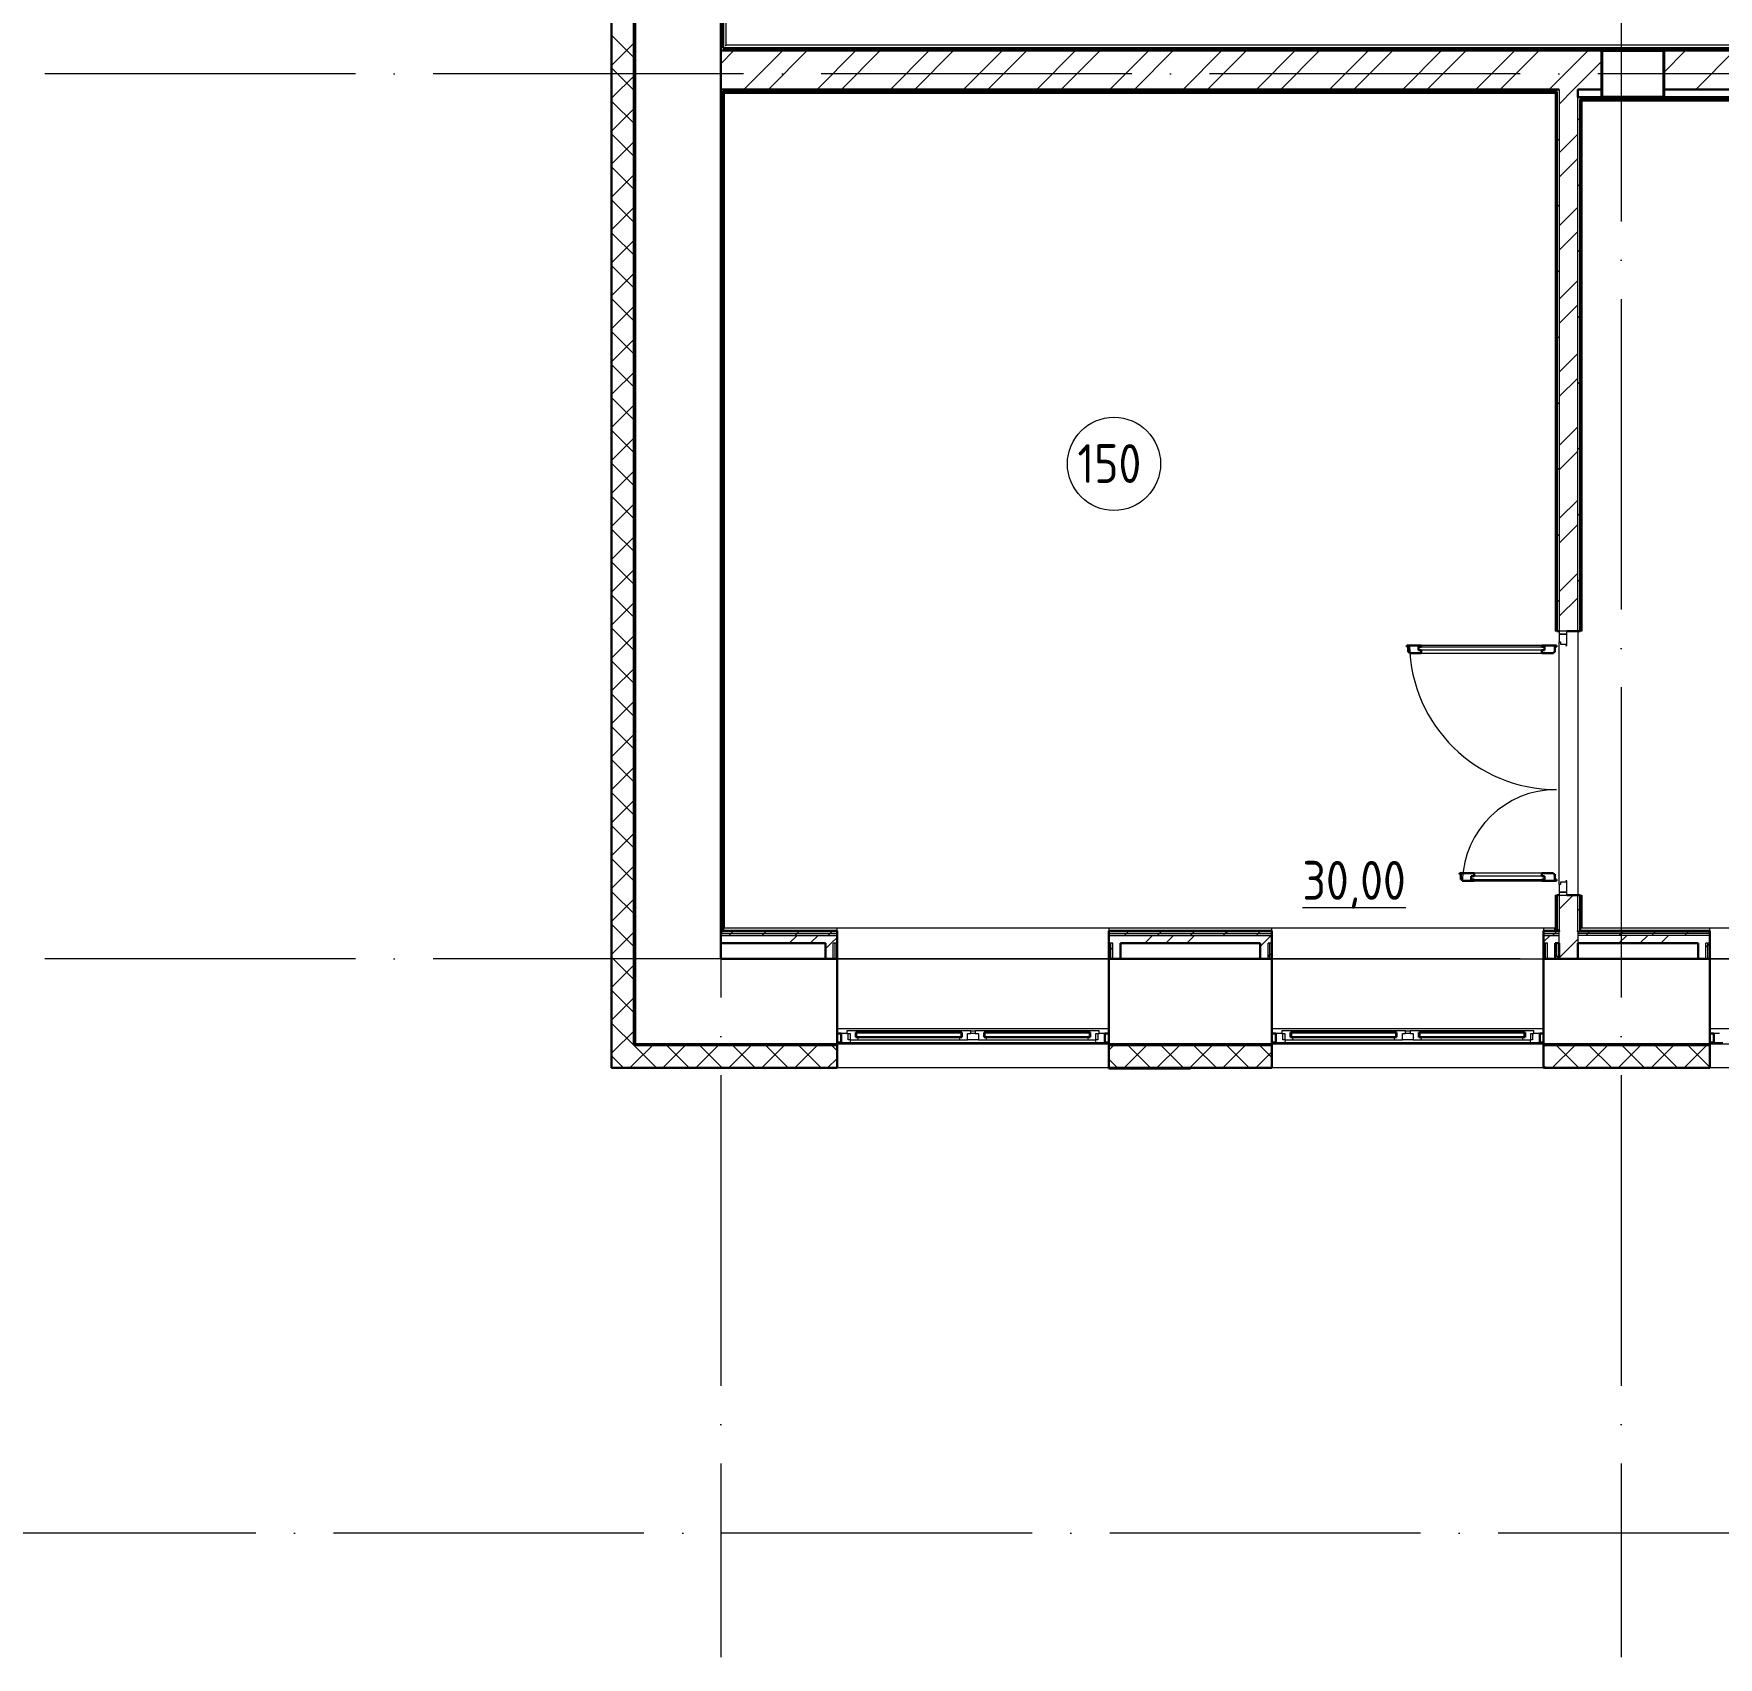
# Model space of a CAD drawing. Header units: millimetres. Extents: x -88595 to 880822, y -1054509 to -148035.
# Drawn here: x 149040 to 159889, y -251752 to -241293 of the extents above; entities that cross this region are included whole.
import ezdxf

# ---------------------------------------------------------------- set-up
doc = ezdxf.new("R2010")
doc.units = ezdxf.units.MM
doc.linetypes.add('ADSK_Линия сетки', pattern=[25, 20, -2.5, 0, -2.5])
for name, color, linetype, lineweight in [('_ Окна', 7, 'Continuous', 30), ('Двери', 7, 'Continuous', 9), ('Марки помещений', 7, 'Continuous', 20), ('Несущие колонны', 7, 'Continuous', 18), ('Оборудование', 7, 'Continuous', 18), ('Ограждение', 7, 'Continuous', 9), ('Окна', 7, 'Continuous', 9), ('Оси', 7, 'Continuous', 9), ('Стены внутренние', 7, 'Continuous', 18), ('Стены наружные', 7, 'Continuous', 18), ('Стены штриховка', 7, 'Continuous', 9)]:
    doc.layers.add(name, color=color, linetype=linetype, lineweight=lineweight)
doc.layers.add('Двери открывание', color=7, linetype='Continuous', lineweight=9, true_color=0xc0c0c0)
doc.styles.add('GOST Common_3', font='GOST_Common.ttf', dxfattribs={"width": 0.9, "height": 2.5})

# ---------------------------------------------------------------- blocks, each defined once
blk = doc.blocks.new('1 этаж')
at = {"layer": '_ Окна'}
for p, q in [((190368, 680581), (190343, 680581)), ((190368, 680523), (190368, 680581)), ((190466, 680589), (190463, 680589)), ((190463, 680589), (190463, 680557)), ((190463, 680557), (190466, 680557)), ((191143, 680589), (190466, 680589)), ((190466, 680589), (190466, 680557)), ((190466, 680557), (190466, 680589)), ((190466, 680557), (191143, 680557)), ((191143, 680557), (191143, 680589)), ((191143, 680589), (191143, 680557)), ((191146, 680589), (191143, 680589)), ((191143, 680557), (191146, 680557)), ((191146, 680557), (191146, 680589)), ((191293, 680589), (191290, 680589)), ((191290, 680589), (191290, 680557)), ((191290, 680557), (191293, 680557)), ((191970, 680589), (191293, 680589)), ((191293, 680589), (191293, 680557)), ((191293, 680557), (191293, 680589)), ((191293, 680557), (191970, 680557)), ((191970, 680557), (191970, 680589)), ((191970, 680589), (191970, 680557)), ((191973, 680589), (191970, 680589)), ((191970, 680557), (191973, 680557)), ((191973, 680557), (191973, 680589)), ((192093, 680581), (192068, 680581)), ((192068, 680581), (192068, 680523)), ((193168, 680581), (193143, 680581)), ((193168, 680523), (193168, 680581)), ((193266, 680589), (193263, 680589)), ((193263, 680589), (193263, 680557)), ((193263, 680557), (193266, 680557)), ((193943, 680589), (193266, 680589)), ((193266, 680589), (193266, 680557)), ((193266, 680557), (193266, 680589)), ((193266, 680557), (193943, 680557)), ((193943, 680557), (193943, 680589)), ((193943, 680589), (193943, 680557)), ((193946, 680589), (193943, 680589)), ((193943, 680557), (193946, 680557)), ((193946, 680557), (193946, 680589)), ((194093, 680589), (194090, 680589)), ((194090, 680589), (194090, 680557)), ((194090, 680557), (194093, 680557)), ((194770, 680589), (194093, 680589)), ((194093, 680589), (194093, 680557)), ((194093, 680557), (194093, 680589)), ((194093, 680557), (194770, 680557)), ((194770, 680557), (194770, 680589)), ((194770, 680589), (194770, 680557)), ((194773, 680589), (194770, 680589)), ((194770, 680557), (194773, 680557)), ((194773, 680557), (194773, 680589)), ((194893, 680581), (194868, 680581)), ((194868, 680581), (194868, 680523)), ((195988, 680581), (195963, 680581)), ((195988, 680523), (195988, 680581)), ((190343, 680523), (190368, 680523)), ((192068, 680523), (192093, 680523)), ((193143, 680523), (193168, 680523)), ((194868, 680523), (194893, 680523)), ((195963, 680523), (195988, 680523))]:
    blk.add_line(p, q, dxfattribs=at)
at = {"layer": '_ Окна', "lineweight": 18}
for p, q in [((190406, 680581), (190368, 680581)), ((190368, 680581), (190368, 680523)), ((190462, 680598), (190406, 680598)), ((190406, 680598), (190406, 680581)), ((190406, 680581), (190426, 680581)), ((190414, 680540), (190414, 680581)), ((190426, 680581), (190426, 680540)), ((190463, 680597), (190462, 680598)), ((190464, 680598), (190463, 680597)), ((190463, 680557), (190463, 680589)), ((190463, 680589), (190481, 680589)), ((190481, 680557), (190463, 680557)), ((190478, 680598), (190464, 680598)), ((190476, 680540), (190481, 680557)), ((190481, 680589), (190478, 680598)), ((191130, 680598), (191128, 680589)), ((191128, 680589), (191146, 680589)), ((191146, 680557), (191128, 680557)), ((191128, 680557), (191132, 680540)), ((191145, 680598), (191130, 680598)), ((191146, 680597), (191145, 680598)), ((191147, 680598), (191146, 680597)), ((191146, 680589), (191146, 680557)), ((191203, 680598), (191147, 680598)), ((191183, 680540), (191183, 680581)), ((191183, 680581), (191203, 680581)), ((191203, 680581), (191203, 680598)), ((191289, 680598), (191233, 680598)), ((191233, 680598), (191233, 680581)), ((191233, 680581), (191253, 680581)), ((191253, 680581), (191253, 680540)), ((191290, 680597), (191289, 680598)), ((191291, 680598), (191290, 680597)), ((191290, 680557), (191290, 680589)), ((191290, 680589), (191308, 680589)), ((191308, 680557), (191290, 680557)), ((191305, 680598), (191291, 680598)), ((191303, 680540), (191308, 680557)), ((191308, 680589), (191305, 680598)), ((191957, 680598), (191955, 680589)), ((191955, 680589), (191973, 680589)), ((191973, 680557), (191955, 680557)), ((191955, 680557), (191959, 680540)), ((191972, 680598), (191957, 680598)), ((191973, 680597), (191972, 680598)), ((191974, 680598), (191973, 680597)), ((191973, 680589), (191973, 680557)), ((192030, 680598), (191974, 680598)), ((192010, 680540), (192010, 680581)), ((192010, 680581), (192030, 680581)), ((192022, 680581), (192022, 680540)), ((192030, 680581), (192030, 680598)), ((192068, 680581), (192030, 680581)), ((192068, 680523), (192068, 680581)), ((193206, 680581), (193168, 680581)), ((193168, 680581), (193168, 680523)), ((193262, 680598), (193206, 680598)), ((193206, 680598), (193206, 680581)), ((193206, 680581), (193226, 680581)), ((193214, 680540), (193214, 680581)), ((193226, 680581), (193226, 680540)), ((193263, 680597), (193262, 680598)), ((193264, 680598), (193263, 680597)), ((193263, 680557), (193263, 680589)), ((193263, 680589), (193281, 680589)), ((193281, 680557), (193263, 680557)), ((193278, 680598), (193264, 680598)), ((193276, 680540), (193281, 680557)), ((193281, 680589), (193278, 680598)), ((193930, 680598), (193928, 680589)), ((193928, 680589), (193946, 680589)), ((193946, 680557), (193928, 680557)), ((193928, 680557), (193932, 680540)), ((193945, 680598), (193930, 680598)), ((193946, 680597), (193945, 680598)), ((193947, 680598), (193946, 680597)), ((193946, 680589), (193946, 680557)), ((194003, 680598), (193947, 680598)), ((193983, 680540), (193983, 680581)), ((193983, 680581), (194003, 680581)), ((194003, 680581), (194003, 680598)), ((194089, 680598), (194033, 680598)), ((194033, 680598), (194033, 680581)), ((194033, 680581), (194053, 680581)), ((194053, 680581), (194053, 680540)), ((194090, 680597), (194089, 680598)), ((194091, 680598), (194090, 680597)), ((194090, 680557), (194090, 680589)), ((194090, 680589), (194108, 680589)), ((194108, 680557), (194090, 680557)), ((194105, 680598), (194091, 680598)), ((194103, 680540), (194108, 680557)), ((194108, 680589), (194105, 680598)), ((194757, 680598), (194755, 680589)), ((194755, 680589), (194773, 680589)), ((194773, 680557), (194755, 680557)), ((194755, 680557), (194759, 680540)), ((194772, 680598), (194757, 680598)), ((194773, 680597), (194772, 680598)), ((194774, 680598), (194773, 680597)), ((194773, 680589), (194773, 680557)), ((194830, 680598), (194774, 680598)), ((194810, 680540), (194810, 680581)), ((194810, 680581), (194830, 680581)), ((194822, 680581), (194822, 680540)), ((194830, 680581), (194830, 680598)), ((194868, 680581), (194830, 680581)), ((194868, 680523), (194868, 680581)), ((196026, 680581), (195988, 680581)), ((195988, 680581), (195988, 680523)), ((190368, 680523), (190427, 680523)), ((190426, 680540), (190414, 680540)), ((190426, 680540), (190476, 680540)), ((190427, 680523), (190432, 680540)), ((191132, 680540), (191183, 680540)), ((191253, 680540), (191303, 680540)), ((191959, 680540), (192010, 680540)), ((192004, 680540), (192008, 680523)), ((192008, 680523), (192068, 680523)), ((192022, 680540), (192010, 680540)), ((193168, 680523), (193227, 680523)), ((193226, 680540), (193214, 680540)), ((193226, 680540), (193276, 680540)), ((193227, 680523), (193232, 680540)), ((193932, 680540), (193983, 680540)), ((194053, 680540), (194103, 680540)), ((194759, 680540), (194810, 680540)), ((194804, 680540), (194808, 680523)), ((194808, 680523), (194868, 680523)), ((194822, 680540), (194810, 680540)), ((195988, 680523), (196047, 680523))]:
    blk.add_line(p, q, dxfattribs=at)
at = {"layer": 'Двери'}
for p, q in [((195043, 683173), (194993, 683173)), ((194993, 683173), (194993, 683153)), ((195043, 683153), (195043, 683173)), ((194087, 683072), (194899, 683072)), ((194087, 683051), (194087, 683072)), ((194899, 683051), (194087, 683051)), ((194881, 683081), (194105, 683081)), ((194899, 683072), (194899, 683051)), ((194993, 683153), (195043, 683153)), ((195043, 683153), (194993, 683153)), ((194993, 683153), (194993, 683104)), ((194993, 683104), (195001, 683104)), ((195001, 683104), (195001, 683090)), ((195001, 683090), (195035, 683090)), ((195035, 683090), (195035, 683081)), ((195035, 683081), (195043, 683081)), ((195043, 683081), (195043, 683153)), ((194105, 683031), (194881, 683031)), ((194899, 681595), (194427, 681595)), ((194427, 681595), (194427, 681574)), ((194427, 681574), (194899, 681574)), ((194881, 681615), (194445, 681615)), ((194445, 681565), (194881, 681565)), ((194899, 681574), (194899, 681595)), ((194993, 681542), (194993, 681493)), ((195001, 681542), (194993, 681542)), ((195035, 681556), (195001, 681556)), ((195001, 681556), (195001, 681542)), ((195043, 681565), (195035, 681565)), ((195035, 681565), (195035, 681556)), ((195043, 681493), (195043, 681565)), ((195043, 681493), (194993, 681493)), ((194993, 681493), (194993, 681473)), ((194993, 681493), (195043, 681493)), ((194993, 681473), (195043, 681473)), ((195043, 681473), (195043, 681493))]:
    blk.add_line(p, q, dxfattribs=at)
at = {"layer": 'Двери', "lineweight": 30}
for p, q in [((194105, 683081), (194011, 683081)), ((194011, 683081), (194011, 683073)), ((194011, 683073), (194020, 683073)), ((194020, 683073), (194020, 683039)), ((194087, 683072), (194105, 683072)), ((194087, 683051), (194087, 683072)), ((194105, 683051), (194087, 683051)), ((194105, 683072), (194105, 683081)), ((194105, 683031), (194105, 683051)), ((194975, 683081), (194881, 683081)), ((194881, 683072), (194881, 683081)), ((194899, 683072), (194881, 683072)), ((194881, 683051), (194899, 683051)), ((194881, 683031), (194881, 683051)), ((194899, 683051), (194899, 683072)), ((194966, 683039), (194966, 683073)), ((194966, 683073), (194975, 683073)), ((194975, 683073), (194975, 683081)), ((194020, 683039), (194029, 683039)), ((194029, 683039), (194029, 683031)), ((194029, 683031), (194105, 683031)), ((194881, 683031), (194957, 683031)), ((194957, 683031), (194957, 683039)), ((194957, 683039), (194966, 683039)), ((194445, 681615), (194351, 681615)), ((194351, 681615), (194351, 681607)), ((194351, 681607), (194360, 681607)), ((194360, 681607), (194360, 681573)), ((194360, 681573), (194369, 681573)), ((194369, 681573), (194369, 681565)), ((194369, 681565), (194445, 681565)), ((194445, 681595), (194427, 681595)), ((194427, 681595), (194427, 681574)), ((194427, 681574), (194445, 681574)), ((194445, 681615), (194445, 681595)), ((194445, 681574), (194445, 681565)), ((194957, 681615), (194881, 681615)), ((194881, 681615), (194881, 681595)), ((194881, 681595), (194899, 681595)), ((194881, 681574), (194881, 681565)), ((194899, 681574), (194881, 681574)), ((194881, 681565), (194975, 681565)), ((194899, 681595), (194899, 681574)), ((194957, 681607), (194957, 681615)), ((194966, 681607), (194957, 681607)), ((194966, 681573), (194966, 681607)), ((194975, 681573), (194966, 681573)), ((194975, 681565), (194975, 681573))]:
    blk.add_line(p, q, dxfattribs=at)
at = {"layer": 'Двери открывание'}
for centre, radius, start, end in [((194975, 683099), 946, 181.0903, 270), ((194975, 681547), 606, 90, 178.2979)]:
    blk.add_arc(centre, radius, start, end, dxfattribs=at)
at = {"layer": 'Марки помещений'}
blk.add_circle((192126, 684251), 300, dxfattribs=at)
at = {"layer": 'Несущие колонны', "lineweight": 40}
for p, q in [((195268, 686913), (195668, 686913)), ((195268, 686613), (195268, 686913)), ((195668, 686913), (195268, 686913)), ((195668, 686913), (195668, 686613)), ((195268, 686663), (195268, 686613)), ((195668, 686613), (195668, 686663)), ((195668, 686613), (195268, 686613))]:
    blk.add_line(p, q, dxfattribs=at)
at = {"layer": 'Несущие колонны'}
for p, q in [((195268, 686913), (195268, 686663)), ((195668, 686663), (195668, 686913)), ((195268, 686613), (195668, 686613))]:
    blk.add_line(p, q, dxfattribs=at)
at = {"layer": 'Ограждение'}
for p, q in [((189628, 686948), (189628, 692243)), ((203583, 686948), (189628, 686948)), ((189608, 686648), (189618, 686638)), ((189618, 686638), (194968, 686638)), ((189618, 681263), (189618, 686638)), ((194968, 686638), (194978, 686648)), ((194968, 686638), (194968, 683173)), ((195128, 686598), (195138, 686588)), ((210828, 686588), (195138, 686588)), ((195138, 686588), (195138, 683173)), ((194978, 683173), (194968, 683173)), ((195138, 683173), (195128, 683173)), ((194968, 681473), (194978, 681473)), ((194968, 681473), (194968, 681243)), ((195128, 681473), (195138, 681473)), ((195138, 681473), (195138, 681263)), ((189608, 681263), (194963, 681263)), ((190343, 681243), (190343, 681263)), ((190343, 681263), (192093, 681263)), ((192093, 681263), (192093, 681243)), ((193143, 681243), (193143, 681263)), ((193143, 681263), (194893, 681263)), ((194893, 681263), (194893, 681243)), ((194963, 681263), (194963, 681243)), ((195128, 681263), (198553, 681263)), ((195963, 681243), (195963, 681263)), ((195963, 681263), (197713, 681263)), ((194978, 681079), (194978, 681163)), ((190343, 681063), (192093, 681063)), ((193143, 681063), (194893, 681063)), ((194977, 681079), (194968, 681088)), ((195963, 681063), (197713, 681063)), ((190343, 680613), (192093, 680613)), ((193143, 680613), (194893, 680613)), ((195963, 680613), (197713, 680613))]:
    blk.add_line(p, q, dxfattribs=at)
blk.add_open_spline([(189628, 686948), (189628, 686948), (189628, 686948), (189627, 686947), (189627, 686947), (189627, 686947), (189626, 686946), (189626, 686946), (189626, 686946), (189625, 686945), (189625, 686945), (189625, 686944), (189624, 686944), (189623, 686943), (189623, 686943)], degree=3, knots=[0, 0, 0, 0, 0.166667, 0.25, 0.333333, 0.416667, 0.458333, 0.5, 0.583333, 0.666667, 0.708333, 0.75, 0.833333, 1, 1, 1, 1], dxfattribs=at)
at = {"layer": 'Окна'}
for p, q in [((190464, 680598), (190462, 680598)), ((191130, 680598), (190478, 680598)), ((191147, 680598), (191145, 680598)), ((191203, 680598), (191233, 680598)), ((191233, 680581), (191203, 680581)), ((191291, 680598), (191289, 680598)), ((191957, 680598), (191305, 680598)), ((191974, 680598), (191972, 680598)), ((193264, 680598), (193262, 680598)), ((193930, 680598), (193278, 680598)), ((193947, 680598), (193945, 680598)), ((194003, 680598), (194033, 680598)), ((194033, 680581), (194003, 680581)), ((194091, 680598), (194089, 680598)), ((194757, 680598), (194105, 680598)), ((194774, 680598), (194772, 680598)), ((190427, 680523), (192008, 680523)), ((190476, 680540), (191132, 680540)), ((191253, 680540), (191183, 680540)), ((191303, 680540), (191959, 680540)), ((193227, 680523), (194808, 680523)), ((193276, 680540), (193932, 680540)), ((194053, 680540), (193983, 680540)), ((194103, 680540), (194759, 680540))]:
    blk.add_line(p, q, dxfattribs=at)
at = {"layer": 'Оси', "linetype": 'ADSK_Линия сетки', "ltscale": 100}
for p, q in [((189593, 697813), (189593, 676563)), ((195393, 697813), (195393, 676563)), ((247243, 686763), (175520, 686763)), ((247243, 681063), (175520, 681063)), ((221600, 677363), (175520, 677363))]:
    blk.add_line(p, q, dxfattribs=at)
at = {"layer": 'Стены внутренние', "lineweight": 30}
for p, q in [((188891, 693165), (188891, 680361)), ((189593, 681063), (189593, 681163)), ((190268, 681063), (189593, 681063)), ((190343, 680513), (190343, 681063)), ((192093, 681063), (192093, 680513)), ((193068, 681063), (192168, 681063)), ((193143, 680513), (193143, 681063)), ((194893, 681063), (194893, 680513)), ((194993, 681063), (194968, 681063)), ((195888, 681063), (195113, 681063)), ((195963, 680513), (195963, 681063)), ((190343, 680361), (190343, 680503)), ((192093, 680513), (193143, 680513)), ((192093, 680503), (192093, 680361)), ((193143, 680361), (193143, 680503)), ((194893, 680513), (195963, 680513)), ((194893, 680503), (194893, 680361)), ((195963, 680361), (195963, 680503)), ((188891, 680361), (190343, 680361)), ((192093, 680361), (193143, 680361)), ((194893, 680361), (195963, 680361))]:
    blk.add_line(p, q, dxfattribs=at)
at = {"layer": 'Стены внутренние', "linetype": 'Continuous', "lineweight": 9}
for p, q in [((189043, 686861), (188893, 687011)), ((188893, 686820), (189043, 686970)), ((189043, 686649), (188893, 686799)), ((188893, 686608), (189043, 686758)), ((189043, 686436), (188893, 686586)), ((188893, 686396), (189043, 686546)), ((189043, 686224), (188893, 686374)), ((188893, 686184), (189043, 686334)), ((189043, 686012), (188893, 686162)), ((188893, 685972), (189043, 686122)), ((189043, 685800), (188893, 685950)), ((188893, 685760), (189043, 685910)), ((189043, 685588), (188893, 685738)), ((188893, 685548), (189043, 685698)), ((189043, 685376), (188893, 685526)), ((188893, 685335), (189043, 685485)), ((189043, 685164), (188893, 685314)), ((188893, 685123), (189043, 685273)), ((189043, 684952), (188893, 685102)), ((188893, 684911), (189043, 685061)), ((189043, 684739), (188893, 684889)), ((188893, 684699), (189043, 684849)), ((189043, 684527), (188893, 684677)), ((188893, 684613), (188891, 684610)), ((188893, 684487), (189043, 684637)), ((189043, 684315), (188893, 684465)), ((188893, 684275), (189043, 684425)), ((189043, 684103), (188893, 684253)), ((188893, 684063), (189043, 684213)), ((189043, 683891), (188893, 684041)), ((188893, 683850), (189043, 684000)), ((189043, 683679), (188893, 683829)), ((188893, 683638), (189043, 683788)), ((189043, 683467), (188893, 683617)), ((188893, 683426), (189043, 683576)), ((188893, 683381), (188891, 683384)), ((189043, 683255), (188893, 683405)), ((188893, 683214), (189043, 683364)), ((188893, 683178), (188892, 683178)), ((189043, 683042), (188893, 683192)), ((188893, 683002), (189043, 683152)), ((189043, 682830), (188893, 682980)), ((188893, 682790), (189043, 682940)), ((189043, 682618), (188893, 682768)), ((188893, 682578), (189043, 682728)), ((189043, 682406), (188893, 682556)), ((188893, 682366), (189043, 682516)), ((189043, 682194), (188893, 682344)), ((188893, 682153), (189043, 682303)), ((189043, 681982), (188893, 682132)), ((188893, 681941), (189043, 682091)), ((189043, 681770), (188893, 681920)), ((188893, 681729), (189043, 681879)), ((189043, 681557), (188893, 681707)), ((188893, 681517), (189043, 681667)), ((189043, 681345), (188893, 681495)), ((188893, 681305), (189043, 681455)), ((189043, 681133), (188893, 681283)), ((188893, 681093), (189043, 681243)), ((188893, 681146), (188891, 681149)), ((189043, 680921), (188893, 681071)), ((188893, 680881), (189043, 681031)), ((189043, 680709), (188893, 680859)), ((188893, 680669), (189043, 680819)), ((189043, 680497), (188893, 680647)), ((188893, 680456), (189043, 680606)), ((189043, 680394), (189151, 680503)), ((189177, 680363), (189043, 680497)), ((189223, 680363), (189363, 680503)), ((189389, 680363), (189249, 680503)), ((189435, 680363), (189575, 680503)), ((189601, 680363), (189461, 680503)), ((189647, 680363), (189787, 680503)), ((189813, 680363), (189673, 680503)), ((189860, 680363), (190000, 680503)), ((190025, 680363), (189885, 680503)), ((190072, 680363), (190212, 680503)), ((190238, 680363), (190098, 680503)), ((190341, 680472), (190310, 680503)), ((192095, 680476), (192121, 680503)), ((192193, 680363), (192333, 680503)), ((192359, 680363), (192219, 680503)), ((192405, 680363), (192545, 680503)), ((192571, 680363), (192431, 680503)), ((192617, 680363), (192757, 680503)), ((192783, 680363), (192643, 680503)), ((192829, 680363), (192969, 680503)), ((192995, 680363), (192855, 680503)), ((193042, 680363), (193141, 680462)), ((193141, 680429), (193067, 680503)), ((194951, 680363), (195091, 680503)), ((195117, 680363), (194977, 680503)), ((195163, 680363), (195303, 680503)), ((195329, 680363), (195189, 680503)), ((195375, 680363), (195515, 680503)), ((195541, 680363), (195401, 680503)), ((195587, 680363), (195727, 680503)), ((195753, 680363), (195613, 680503)), ((195799, 680363), (195939, 680503)), ((195961, 680367), (195825, 680503)), ((188965, 680363), (188893, 680435)), ((189011, 680363), (189043, 680394)), ((189346, 680361), (189345, 680363)), ((189489, 680363), (189488, 680362)), ((189723, 680363), (189722, 680361)), ((190284, 680363), (190341, 680419)), ((192147, 680363), (192095, 680415)), ((192162, 680361), (192160, 680363)), ((192187, 680363), (192186, 680361)), ((192539, 680363), (192538, 680361)), ((194904, 680363), (194895, 680372)), ((195003, 680363), (195001, 680361))]:
    blk.add_line(p, q, dxfattribs=at)
at = {"layer": 'Стены внутренние'}
for p, q in [((192093, 680513), (190343, 680513)), ((194893, 680513), (193143, 680513)), ((197713, 680513), (195963, 680513)), ((192093, 680361), (190343, 680361)), ((194893, 680361), (193143, 680361)), ((197713, 680361), (195963, 680361))]:
    blk.add_line(p, q, dxfattribs=at)
at = {"layer": 'Стены наружные', "lineweight": 30}
for p, q in [((189033, 693013), (189033, 680513)), ((189043, 680513), (189043, 693013)), ((189593, 692463), (189593, 681163)), ((189608, 686928), (189608, 692443)), ((189593, 686913), (203583, 686913)), ((203653, 686928), (189608, 686928)), ((189593, 686663), (194993, 686663)), ((189608, 686648), (194978, 686648)), ((189608, 681243), (189608, 686648)), ((194978, 686648), (194978, 683173)), ((195113, 686613), (195113, 686663)), ((195113, 686663), (195268, 686663)), ((195668, 686663), (201305, 686663)), ((195268, 686613), (195113, 686613)), ((195128, 683173), (195128, 686598)), ((195128, 686598), (210838, 686598)), ((201305, 686613), (195668, 686613)), ((194978, 683173), (194993, 683173)), ((195043, 683173), (195128, 683173)), ((194978, 681473), (194978, 681243)), ((194993, 681473), (194978, 681473)), ((195128, 681473), (195043, 681473)), ((195128, 681243), (195128, 681473)), ((189593, 681238), (189608, 681238)), ((189608, 681238), (189593, 681238)), ((190343, 681243), (189608, 681243)), ((190343, 681063), (190343, 681243)), ((193143, 681243), (192093, 681243)), ((192093, 681243), (192093, 681063)), ((193143, 681063), (193143, 681243)), ((194978, 681243), (194893, 681243)), ((194893, 681243), (194893, 681063)), ((194993, 681238), (194993, 681243)), ((195113, 681238), (195113, 681243)), ((195963, 681243), (195128, 681243)), ((195963, 681063), (195963, 681243)), ((189593, 681163), (190268, 681163)), ((190268, 681163), (190268, 681063)), ((192168, 681163), (193068, 681163)), ((192168, 681063), (192168, 681163)), ((193068, 681163), (193068, 681063)), ((194968, 681163), (194993, 681163)), ((194968, 681063), (194968, 681163)), ((194993, 681163), (194993, 681063)), ((195113, 681063), (195113, 681163)), ((195113, 681163), (195888, 681163)), ((195888, 681163), (195888, 681063)), ((190268, 681063), (190343, 681063)), ((192093, 681063), (192168, 681063)), ((193068, 681063), (193143, 681063)), ((194893, 681063), (194968, 681063)), ((194993, 681063), (195113, 681063)), ((195888, 681063), (195963, 681063)), ((190343, 680513), (189033, 680513)), ((190343, 680503), (190343, 680513)), ((192093, 680513), (192093, 680503)), ((193143, 680503), (193143, 680513)), ((194893, 680513), (194893, 680503)), ((195963, 680503), (195963, 680513)), ((192618, 680360), (192093, 680360)), ((192093, 680360), (192093, 680355)), ((192093, 680355), (192618, 680355)), ((192618, 680355), (192618, 680360))]:
    blk.add_line(p, q, dxfattribs=at)
at = {"layer": 'Стены наружные', "linetype": 'Continuous', "lineweight": 9}
for p, q in [((189043, 687002), (189033, 687002)), ((189043, 686902), (189033, 686902)), ((189593, 686827), (189678, 686913)), ((189621, 686913), (189636, 686928)), ((189743, 686663), (189993, 686913)), ((189900, 686663), (190150, 686913)), ((190046, 686913), (190061, 686928)), ((190214, 686663), (190464, 686913)), ((190371, 686663), (190621, 686913)), ((190470, 686913), (190485, 686928)), ((190686, 686663), (190936, 686913)), ((190843, 686663), (191093, 686913)), ((190894, 686913), (190909, 686928)), ((191157, 686663), (191407, 686913)), ((191314, 686663), (191564, 686913)), ((191318, 686913), (191333, 686928)), ((191628, 686663), (191878, 686913)), ((191743, 686913), (191758, 686928)), ((191786, 686663), (192036, 686913)), ((192100, 686663), (192350, 686913)), ((192167, 686913), (192182, 686928)), ((192257, 686663), (192507, 686913)), ((192571, 686663), (192821, 686913)), ((192591, 686913), (192606, 686928)), ((192729, 686663), (192979, 686913)), ((193015, 686913), (193030, 686928)), ((193043, 686663), (193293, 686913)), ((193200, 686663), (193450, 686913)), ((193440, 686913), (193455, 686928)), ((193514, 686663), (193764, 686913)), ((193671, 686663), (193921, 686913)), ((193864, 686913), (193879, 686928)), ((193986, 686663), (194236, 686913)), ((194143, 686663), (194393, 686913)), ((194288, 686913), (194303, 686928)), ((194457, 686663), (194707, 686913)), ((194614, 686663), (194864, 686913)), ((194713, 686913), (194728, 686928)), ((194929, 686663), (195179, 686913)), ((195086, 686663), (195268, 686844)), ((195137, 686913), (195152, 686928)), ((195561, 686913), (195576, 686928)), ((195668, 686773), (195807, 686913)), ((195872, 686663), (196122, 686913)), ((195985, 686913), (196000, 686928)), ((189043, 686802), (189033, 686802)), ((189043, 686702), (189033, 686702)), ((190129, 686648), (190129, 686663)), ((190729, 686648), (190729, 686663)), ((191329, 686648), (191329, 686663)), ((191929, 686648), (191929, 686663)), ((192529, 686648), (192529, 686663)), ((193129, 686648), (193129, 686663)), ((193729, 686648), (193729, 686663)), ((194329, 686648), (194329, 686663)), ((194929, 686648), (194929, 686663)), ((194993, 686569), (195086, 686663)), ((189043, 686602), (189033, 686602)), ((195529, 686598), (195529, 686613)), ((189043, 686502), (189033, 686502)), ((189593, 686460), (189608, 686475)), ((195113, 686464), (195128, 686479)), ((189043, 686402), (189033, 686402)), ((189043, 686302), (189033, 686302)), ((194978, 686329), (194993, 686344)), ((194993, 686255), (195113, 686375)), ((189043, 686202), (189033, 686202)), ((194993, 686098), (195113, 686218)), ((189043, 686102), (189033, 686102)), ((189043, 686002), (189033, 686002)), ((189593, 686035), (189608, 686050)), ((195113, 686040), (195128, 686055)), ((189043, 685902), (189033, 685902)), ((194978, 685905), (194993, 685920)), ((194993, 685784), (195113, 685904)), ((189043, 685802), (189033, 685802)), ((189043, 685702), (189033, 685702)), ((194993, 685627), (195113, 685747)), ((189043, 685602), (189033, 685602)), ((189593, 685611), (189608, 685626)), ((195113, 685616), (195128, 685631)), ((189043, 685502), (189033, 685502)), ((194978, 685481), (194993, 685496)), ((189043, 685402), (189033, 685402)), ((194993, 685312), (195113, 685432)), ((189043, 685302), (189033, 685302)), ((194993, 685155), (195113, 685275)), ((189043, 685202), (189033, 685202)), ((189593, 685187), (189608, 685202)), ((195113, 685191), (195128, 685206)), ((189043, 685102), (189033, 685102)), ((189043, 685002), (189033, 685002)), ((194978, 685056), (194993, 685071)), ((189043, 684902), (189033, 684902)), ((194993, 684841), (195113, 684961)), ((189043, 684802), (189033, 684802)), ((194993, 684684), (195113, 684804)), ((195113, 684767), (195128, 684782)), ((189043, 684702), (189033, 684702)), ((189593, 684763), (189608, 684778)), ((189043, 684602), (189033, 684602)), ((194978, 684632), (194993, 684647)), ((189043, 684502), (189033, 684502)), ((194993, 684369), (195113, 684489)), ((189043, 684402), (189033, 684402)), ((189593, 684338), (189608, 684353)), ((195113, 684343), (195128, 684358)), ((189043, 684302), (189033, 684302)), ((194993, 684212), (195113, 684332)), ((189043, 684202), (189033, 684202)), ((194978, 684208), (194993, 684223)), ((189043, 684102), (189033, 684102)), ((189043, 684002), (189033, 684002)), ((189593, 683914), (189608, 683929)), ((194993, 683898), (195113, 684018)), ((195113, 683919), (195128, 683934)), ((189043, 683902), (189033, 683902)), ((194993, 683741), (195113, 683861)), ((189043, 683802), (189033, 683802)), ((189043, 683702), (189033, 683702)), ((194978, 683784), (194993, 683799)), ((189043, 683602), (189033, 683602)), ((189043, 683502), (189033, 683502)), ((189593, 683490), (189608, 683505)), ((194993, 683426), (195113, 683546)), ((195113, 683494), (195128, 683509)), ((189043, 683402), (189033, 683402)), ((194978, 683359), (194993, 683374)), ((194993, 683269), (195113, 683389)), ((189043, 683302), (189033, 683302)), ((189043, 683202), (189033, 683202)), ((189043, 683102), (189033, 683102)), ((189593, 683066), (189608, 683081)), ((189043, 683002), (189033, 683002)), ((189043, 682902), (189033, 682902)), ((189043, 682802), (189033, 682802)), ((189043, 682702), (189033, 682702)), ((189593, 682641), (189608, 682656)), ((189043, 682602), (189033, 682602)), ((189043, 682502), (189033, 682502)), ((189043, 682402), (189033, 682402)), ((189043, 682302), (189033, 682302)), ((189043, 682202), (189033, 682202)), ((189593, 682217), (189608, 682232)), ((189043, 682102), (189033, 682102)), ((189043, 682002), (189033, 682002)), ((189043, 681902), (189033, 681902)), ((189043, 681802), (189033, 681802)), ((189593, 681793), (189608, 681808)), ((189043, 681702), (189033, 681702)), ((189043, 681602), (189033, 681602)), ((189043, 681502), (189033, 681502)), ((194993, 681383), (195082, 681473)), ((189043, 681402), (189033, 681402)), ((189593, 681369), (189608, 681384)), ((195113, 681373), (195128, 681388)), ((189043, 681302), (189033, 681302)), ((189043, 681202), (189033, 681202)), ((189649, 681213), (189661, 681225)), ((189661, 681225), (189674, 681238)), ((189861, 681213), (189874, 681225)), ((189874, 681225), (189886, 681238)), ((189886, 681238), (189891, 681243)), ((190035, 681163), (190085, 681213)), ((190073, 681213), (190086, 681225)), ((190086, 681225), (190098, 681238)), ((190170, 681163), (190220, 681213)), ((190285, 681213), (190298, 681225)), ((190298, 681225), (190310, 681238)), ((190310, 681238), (190315, 681243)), ((192195, 681213), (192207, 681225)), ((192207, 681225), (192220, 681238)), ((192325, 681163), (192375, 681213)), ((192407, 681213), (192419, 681225)), ((192419, 681225), (192432, 681238)), ((192432, 681238), (192437, 681243)), ((192460, 681163), (192510, 681213)), ((192594, 681163), (192644, 681213)), ((192619, 681213), (192631, 681225)), ((192631, 681225), (192644, 681238)), ((192831, 681213), (192843, 681225)), ((192843, 681225), (192856, 681238)), ((192856, 681238), (192861, 681243)), ((193043, 681213), (193056, 681225)), ((193056, 681225), (193068, 681238)), ((193088, 681163), (193138, 681213)), ((194893, 681171), (194934, 681213)), ((194952, 681213), (194965, 681225)), ((194965, 681225), (194977, 681238)), ((194977, 681238), (194982, 681243)), ((194982, 681243), (194993, 681253)), ((195164, 681213), (195177, 681225)), ((195177, 681225), (195189, 681238)), ((195377, 681213), (195389, 681225)), ((195378, 681163), (195428, 681213)), ((195389, 681225), (195402, 681238)), ((195402, 681238), (195407, 681243)), ((195513, 681163), (195563, 681213)), ((195589, 681213), (195601, 681225)), ((195601, 681225), (195614, 681238)), ((195648, 681163), (195698, 681213)), ((195801, 681213), (195813, 681225)), ((195813, 681225), (195826, 681238)), ((195826, 681238), (195831, 681243)), ((189043, 681102), (189033, 681102)), ((190268, 681126), (190305, 681163)), ((190305, 681163), (190343, 681201)), ((192093, 681111), (192105, 681123)), ((192105, 681123), (192118, 681136)), ((193068, 681142), (193088, 681163)), ((193130, 681088), (193143, 681100)), ((194893, 681153), (194902, 681163)), ((194993, 681069), (195113, 681189)), ((195938, 681137), (195950, 681150)), ((195950, 681150), (195963, 681162)), ((189043, 681002), (189033, 681002)), ((193118, 681075), (193130, 681088)), ((189043, 680902), (189033, 680902)), ((189043, 680802), (189033, 680802)), ((189043, 680702), (189033, 680702)), ((189043, 680602), (189033, 680602)), ((192165, 680355), (192162, 680360)), ((192185, 680360), (192182, 680355))]:
    blk.add_line(p, q, dxfattribs=at)
at = {"layer": 'Стены наружные'}
for p, q in [((195268, 686663), (195268, 686913)), ((195668, 686913), (195668, 686663)), ((195668, 686613), (195268, 686613)), ((195113, 683173), (195113, 681473)), ((194993, 681542), (194993, 683104)), ((194968, 681079), (194985, 681079)), ((194985, 681064), (194968, 681064)), ((194985, 681064), (194985, 681079))]:
    blk.add_line(p, q, dxfattribs=at)
at = {"layer": 'Стены штриховка'}
for p, q in [((188893, 680361), (188893, 693165)), ((189608, 686648), (189593, 686648)), ((194978, 686648), (194978, 686663)), ((194993, 686663), (194993, 683173)), ((195113, 683173), (195113, 686613)), ((195128, 686613), (195128, 686598)), ((194993, 681473), (194993, 681243)), ((195113, 681243), (195113, 681473)), ((189593, 681225), (190343, 681225)), ((189593, 681213), (190343, 681213)), ((189608, 681238), (190343, 681238)), ((190343, 681238), (189608, 681238)), ((192093, 681238), (193143, 681238)), ((193143, 681238), (192093, 681238)), ((192093, 681225), (193143, 681225)), ((192093, 681213), (193143, 681213)), ((194893, 681238), (194993, 681238)), ((194993, 681238), (194893, 681238)), ((194893, 681225), (194993, 681225)), ((194893, 681213), (194993, 681213)), ((194993, 681163), (194993, 681238)), ((195113, 681238), (195963, 681238)), ((195113, 681238), (195113, 681163)), ((195963, 681225), (195113, 681225)), ((195963, 681213), (195113, 681213)), ((190318, 681063), (190318, 681163)), ((190343, 681163), (190318, 681163)), ((190330, 681063), (190330, 681163)), ((192118, 681163), (192093, 681163)), ((192105, 681063), (192105, 681163)), ((192118, 681063), (192118, 681163)), ((193118, 681063), (193118, 681163)), ((193143, 681163), (193118, 681163)), ((193130, 681063), (193130, 681163)), ((194918, 681163), (194893, 681163)), ((194905, 681063), (194905, 681163)), ((194918, 681063), (194918, 681163)), ((195938, 681063), (195938, 681163)), ((195963, 681163), (195938, 681163)), ((195950, 681063), (195950, 681163)), ((189043, 680513), (189043, 680503)), ((190343, 680503), (189043, 680503)), ((190341, 680503), (190341, 680363)), ((193143, 680503), (192093, 680503)), ((192095, 680363), (192095, 680503)), ((193141, 680503), (193141, 680363)), ((195963, 680503), (194893, 680503)), ((194895, 680363), (194895, 680503)), ((195961, 680503), (195961, 680363)), ((190341, 680363), (188891, 680363)), ((193141, 680363), (192095, 680363)), ((195961, 680363), (194895, 680363))]:
    blk.add_line(p, q, dxfattribs=at)
at = {"layer": 'Марки помещений', "style": 'GOST Common_3', "width": 0.9}
for s, p in [('150', (191891, 684128)), ('%%U30,00', (193340, 681443))]:
    blk.add_text(s, height=250, dxfattribs=at).set_placement(p)

msp = doc.modelspace()

# ---------------------------------------------------------------- block references
at = {"layer": 'Оборудование', "color": 5, "true_color": 0x0000ff}
msp.add_blockref('1 этаж', (-36129, -928315), dxfattribs=at)

doc.saveas('drawing.dxf')
